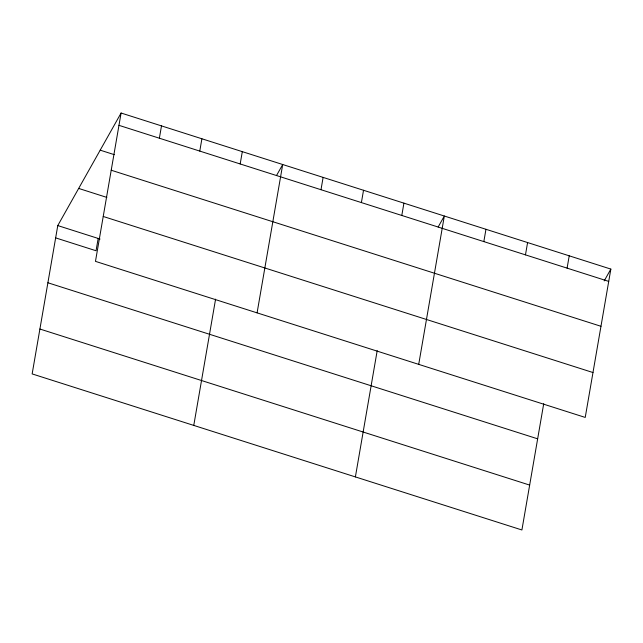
<?xml version="1.0" encoding="UTF-8"?>
<svg xmlns="http://www.w3.org/2000/svg" width="643" height="643" viewBox="0 0 643 643"><rect width="100%" height="100%" fill="white"/><g stroke="black" fill="none" stroke-linecap="round" stroke-linejoin="round"><path stroke-width="0.96" d="M121.093 113.023L95.469 261.363L585.226 417.428L610.85 269.087L121.093 113.023L57.774 225.572L32.15 373.913L521.907 529.977L543.721 403.7M98.178 238.449L96.048 250.754L55.644 237.878M159.376 138.205L161.497 125.899M199.78 151.081L201.902 138.775M193.768 425.409L215.582 299.14M240.185 163.957L242.307 151.652M257.087 312.868L282.711 164.528L276.538 175.499M320.994 189.709L323.116 177.404M361.398 202.585L363.52 190.28M355.386 476.913L377.2 350.636M401.803 215.461L403.925 203.148M418.714 364.364L444.329 216.024L438.156 227.003M483.833 241.599L485.963 229.294M525.468 254.869L527.59 242.556M567.094 268.131L569.224 255.826M604.203 280.903L610.85 269.087M118.963 125.337L608.72 281.393M100.195 150.165L114.293 154.658M111.215 170.226L600.972 326.29M78.671 188.431L106.859 197.417M103.226 216.474L592.983 372.538M57.774 225.572L100.059 239.043M47.895 282.767L537.652 438.831M39.906 329.023L529.663 485.087"/></g></svg>
